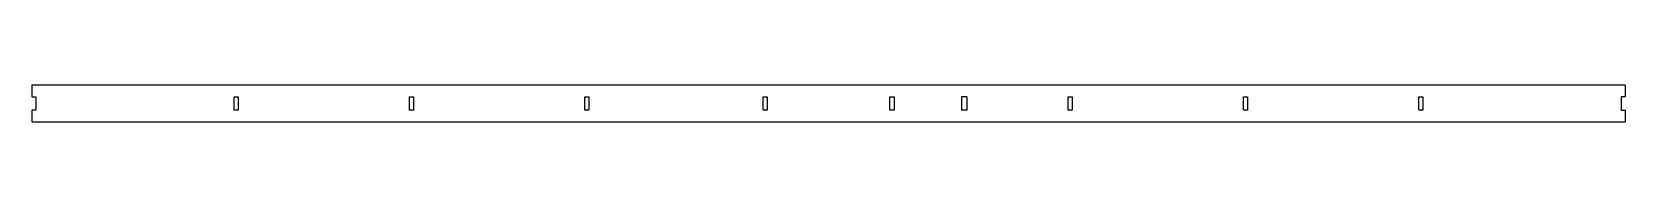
# Model space of a CAD drawing. Header units: inches. Extents: x -16 to 575, y 5 to 19.
import ezdxf

# ---------------------------------------------------------------- set-up
doc = ezdxf.new("R2010")
doc.units = ezdxf.units.IN
doc.header["$MEASUREMENT"] = 0

msp = doc.modelspace()

# ---------------------------------------------------------------- linework, layer by layer
for p, q in [((575.24, 18.88), (-15.56, 18.88)), ((-15.56, 18.88), (-15.56, 14.58)), ((575.24, 18.88), (575.24, 14.58)), ((-15.56, 14.58), (-14.06, 14.58)), ((-14.06, 14.58), (-14.06, 9.58)), ((59.44, 12.08), (59.44, 14.58)), ((59.44, 14.58), (60.94, 14.58)), ((59.44, 9.58), (59.44, 12.08)), ((60.94, 14.58), (60.94, 9.58)), ((124.44, 12.08), (124.44, 14.58)), ((124.44, 14.58), (125.94, 14.58)), ((124.44, 9.58), (124.44, 12.08)), ((125.94, 14.58), (125.94, 9.58)), ((189.44, 12.08), (189.44, 14.58)), ((189.44, 14.58), (190.94, 14.58)), ((189.44, 9.58), (189.44, 12.08)), ((190.94, 14.58), (190.94, 9.58)), ((255.64, 12.08), (255.64, 14.58)), ((255.64, 14.58), (257.14, 14.58)), ((255.64, 9.58), (255.64, 12.08)), ((257.14, 14.58), (257.14, 9.58)), ((302.64, 12.08), (302.64, 14.58)), ((302.64, 14.58), (304.14, 14.58)), ((302.64, 9.58), (302.64, 12.08)), ((304.14, 14.58), (304.14, 9.58)), ((329.14, 14.58), (329.14, 9.58)), ((331.14, 14.58), (329.14, 14.58)), ((331.14, 14.58), (331.14, 9.58)), ((368.74, 12.08), (368.74, 14.58)), ((368.74, 14.58), (370.24, 14.58)), ((368.74, 9.58), (368.74, 12.08)), ((370.24, 14.58), (370.24, 9.58)), ((433.74, 12.08), (433.74, 14.58)), ((433.74, 14.58), (435.24, 14.58)), ((433.74, 9.58), (433.74, 12.08)), ((435.24, 14.58), (435.24, 9.58)), ((498.74, 12.08), (498.74, 14.58)), ((498.74, 14.58), (500.24, 14.58)), ((498.74, 9.58), (498.74, 12.08)), ((500.24, 14.58), (500.24, 9.58)), ((575.24, 14.58), (573.74, 14.58)), ((573.74, 14.58), (573.74, 9.58)), ((573.74, 14.58), (573.74, 12.08)), ((-15.56, 9.58), (-15.56, 5.28)), ((-14.06, 9.58), (-15.56, 9.58)), ((60.94, 9.58), (59.44, 9.58)), ((125.94, 9.58), (124.44, 9.58)), ((190.94, 9.58), (189.44, 9.58)), ((257.14, 9.58), (255.64, 9.58)), ((304.14, 9.58), (302.64, 9.58)), ((331.14, 9.58), (329.14, 9.58)), ((370.24, 9.58), (368.74, 9.58)), ((435.24, 9.58), (433.74, 9.58)), ((500.24, 9.58), (498.74, 9.58)), ((573.74, 9.58), (575.24, 9.58)), ((575.24, 9.58), (575.24, 5.28)), ((-15.56, 5.28), (575.24, 5.28))]:
    msp.add_line(p, q)

doc.saveas('drawing.dxf')
